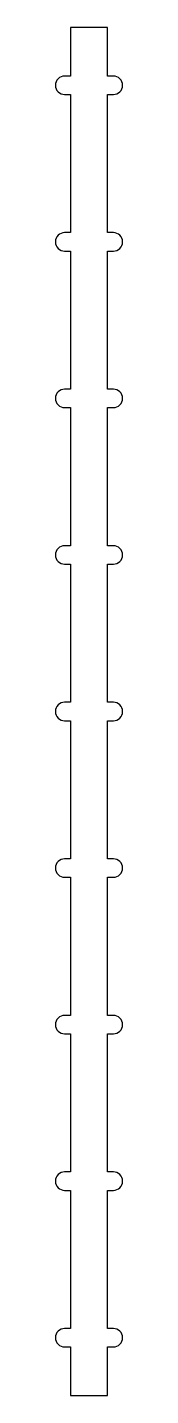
# Model space of a CAD drawing. Header units: millimetres. Extents: x -28 to 8, y -116 to 625.
import ezdxf

# ---------------------------------------------------------------- set-up
doc = ezdxf.new("R2010")
doc.units = ezdxf.units.MM

msp = doc.modelspace()

# ---------------------------------------------------------------- linework, layer by layer
at = {"color": 7, "linetype": 'Continuous', "lineweight": 25}
for p, q in [((-20, 624.72), (-20, 598.35)), ((0, 624.72), (-20, 624.72)), ((0, 598.35), (0, 624.72)), ((-20, 598.35), (-23.18, 598.35)), ((3.18, 598.35), (0, 598.35)), ((-23.18, 588.36), (-20, 588.36)), ((-20, 588.36), (-20, 513.58)), ((0, 588.36), (3.18, 588.36)), ((0, 513.58), (0, 588.36)), ((-20, 513.58), (-23.18, 513.58)), ((3.18, 513.58), (0, 513.58)), ((-23.18, 503.6), (-20, 503.6)), ((-20, 503.6), (-20, 428.82)), ((0, 503.6), (3.18, 503.6)), ((0, 428.82), (0, 503.6)), ((-20, 428.82), (-23.18, 428.82)), ((3.18, 428.82), (0, 428.82)), ((-23.18, 418.83), (-20, 418.83)), ((-20, 418.83), (-20, 344.05)), ((0, 418.83), (3.18, 418.83)), ((0, 344.05), (0, 418.83)), ((-20, 344.05), (-23.18, 344.05)), ((3.18, 344.05), (0, 344.05)), ((-23.18, 334.07), (-20, 334.07)), ((-20, 334.07), (-20, 259.29)), ((0, 334.07), (3.18, 334.07)), ((0, 259.29), (0, 334.07)), ((-20, 259.29), (-23.18, 259.29)), ((3.18, 259.29), (0, 259.29)), ((-23.18, 249.3), (-20, 249.3)), ((-20, 249.3), (-20, 174.52)), ((0, 249.3), (3.18, 249.3)), ((0, 174.52), (0, 249.3)), ((-20, 174.52), (-23.18, 174.52)), ((3.18, 174.52), (0, 174.52)), ((-23.18, 164.54), (-20, 164.54)), ((-20, 164.54), (-20, 89.76)), ((0, 164.54), (3.18, 164.54)), ((0, 89.76), (0, 164.54)), ((-20, 89.76), (-23.18, 89.76)), ((3.18, 89.76), (0, 89.76)), ((-23.18, 79.77), (-20, 79.77)), ((-20, 79.77), (-20, 4.99)), ((0, 79.77), (3.18, 79.77)), ((0, 4.99), (0, 79.77)), ((-20, 4.99), (-23.18, 4.99)), ((3.18, 4.99), (0, 4.99)), ((-23.18, -4.99), (-20, -4.99)), ((-20, -4.99), (-20, -79.77)), ((0, -4.99), (3.18, -4.99)), ((0, -79.77), (0, -4.99)), ((-20, -79.77), (-23.18, -79.77)), ((3.18, -79.77), (0, -79.77)), ((-23.18, -89.76), (-20, -89.76)), ((-20, -89.76), (-20, -116.13)), ((0, -89.76), (3.18, -89.76)), ((0, -116.13), (0, -89.76)), ((-20, -116.13), (0, -116.13))]:
    msp.add_line(p, q, dxfattribs=at)
for centre, start, end in [((-23.18, 593.35), 90, 179.9054), ((-23.18, 593.36), 180.0946, 270), ((3.18, 593.35), 0.0946, 90), ((3.18, 593.36), 270, 359.9054), ((-23.18, 508.58), 90, 179.9054), ((3.18, 508.58), 0.0946, 90), ((-23.18, 508.6), 180.0946, 270), ((3.18, 508.6), 270, 359.9054), ((-23.18, 423.82), 90, 179.9054), ((-23.18, 423.83), 180.0946, 270), ((3.18, 423.82), 0.0946, 90), ((3.18, 423.83), 270, 359.9054), ((-23.18, 339.05), 90, 179.9054), ((3.18, 339.05), 0.0946, 90), ((-23.18, 339.07), 180.0946, 270), ((3.18, 339.07), 270, 359.9054), ((-23.18, 254.29), 90, 179.9054), ((-23.18, 254.3), 180.0946, 270), ((3.18, 254.29), 0.0946, 90), ((3.18, 254.3), 270, 359.9054), ((-23.18, 169.52), 90, 179.9054), ((3.18, 169.52), 0.0946, 90), ((-23.18, 169.54), 180.0946, 270), ((3.18, 169.54), 270, 359.9054), ((-23.18, 84.76), 90, 179.9054), ((3.18, 84.76), 0.0946, 90), ((-23.18, 84.77), 180.0946, 270), ((3.18, 84.77), 270, 359.9054), ((-23.18, -0.01), 90, 179.9054), ((3.18, -0.01), 0.0946, 90), ((3.18, 0.01), 270, 359.9054), ((-23.18, 0.01), 180.0946, 270), ((-23.18, -84.77), 90, 179.9054), ((3.18, -84.77), 0.0946, 90), ((-23.18, -84.76), 180.0946, 270), ((3.18, -84.76), 270, 359.9054)]:
    msp.add_arc(centre, 5, start, end, dxfattribs=at)

doc.saveas('drawing.dxf')
